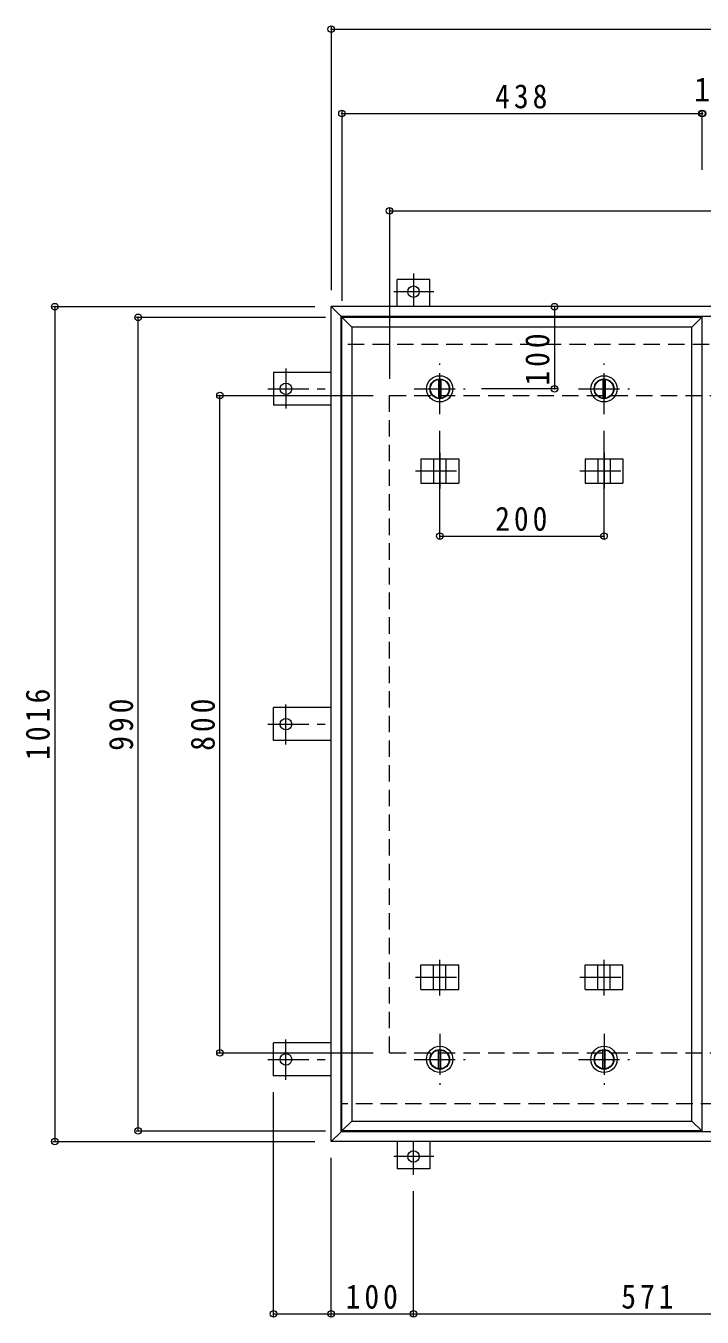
# Model space of a CAD drawing. Units: millimetres on the paper, enlarged 2 times, with parts at other scales. Extents: x -524 to 522, y -392 to 364.
# Drawn here: x -490.8 to -326.2, y -63.5 to 250.8 of the extents above; entities that cross this region are included whole.
import ezdxf
from ezdxf.enums import TextEntityAlignment as Align

# ---------------------------------------------------------------- set-up
doc = ezdxf.new("R2010")
doc.units = ezdxf.units.MM
doc.header["$LTSCALE"] = 2
doc.header["$PDMODE"] = 32
doc.header["$PDSIZE"] = 1.6
doc.linetypes.add('CHAIN1', pattern=[8, 5, -1, 1, -1])
doc.linetypes.add('DASHED2', pattern=[3, 2, -1])
for name, color, linetype, lineweight in [('0-1_躯体', 2, 'DASHED2', 9), ('0-2_仕上', 3, 'Continuous', 9), ('0-3_建具', 4, 'Continuous', 9), ('0-C_084', 2, 'Continuous', 9), ('0-E_090', 3, 'Continuous', 9), ('0-F_092', 7, 'Continuous', 9)]:
    doc.layers.add(name, color=color, linetype=linetype, lineweight=lineweight)
doc.styles.add('ＭＳ ゴシック', font='')
doc.styles.get('ＭＳ ゴシック').set_extended_font_data('MS Gothic')

msp = doc.modelspace()

# ---------------------------------------------------------------- linework, layer by layer
at = {"layer": '0-1_躯体'}
for p, q in [((-150.47, 173.268), (-414.07, 173.268)), ((-402.27, 160.868), (-162.27, 160.868)), ((-402.27, 0.868), (-402.27, 160.868)), ((-402.27, 0.868), (-162.27, 0.868)), ((-238.47, -11.532), (-414.07, -11.532))]:
    msp.add_line(p, q, dxfattribs=at)
at = {"layer": '0-2_仕上'}
for p, q in [((-413.87, 179.868), (-411.47, 177.468)), ((-413.87, 179.868), (-326.27, 179.868)), ((-413.87, -18.132), (-413.87, 179.868)), ((-328.67, 177.468), (-326.27, 179.868)), ((-326.27, 179.868), (-326.27, -18.132)), ((-328.67, 177.468), (-411.47, 177.468)), ((-411.47, 177.468), (-411.47, -15.732)), ((-328.67, -15.732), (-328.67, 177.468)), ((-413.87, -18.132), (-411.47, -15.732)), ((-326.27, -18.132), (-413.87, -18.132)), ((-411.47, -15.732), (-328.67, -15.732)), ((-328.67, -15.732), (-326.27, -18.132))]:
    msp.add_line(p, q, dxfattribs=at)
at = {"layer": '0-3_建具', "color": 2}
for p, q in [((-148.07, 182.468), (-416.47, 182.468)), ((-416.47, 182.468), (-414.07, 180.068)), ((-416.47, -20.732), (-416.47, 182.468)), ((-150.47, 180.068), (-414.07, 180.068)), ((-414.07, -18.332), (-414.07, 180.068)), ((-416.47, -20.732), (-414.07, -18.332)), ((-150.47, -18.332), (-414.07, -18.332)), ((-148.07, -20.732), (-416.47, -20.732))]:
    msp.add_line(p, q, dxfattribs=at)
at = {"layer": '0-3_建具'}
for p, q in [((-394.687, 145.468), (-385.452, 145.468)), ((-394.687, 145.468), (-394.687, 139.468)), ((-391.57, 145.468), (-391.57, 139.468)), ((-388.57, 145.468), (-388.57, 139.468)), ((-385.452, 145.468), (-385.452, 139.468)), ((-354.687, 145.468), (-345.452, 145.468)), ((-354.687, 145.468), (-354.687, 139.468)), ((-351.57, 145.468), (-351.57, 139.468)), ((-348.57, 145.468), (-348.57, 139.468)), ((-345.452, 145.468), (-345.452, 139.468)), ((-394.687, 139.468), (-385.452, 139.468)), ((-354.687, 139.468), (-345.452, 139.468)), ((-394.687, 16.268), (-394.687, 22.268)), ((-394.687, 22.268), (-385.452, 22.268)), ((-391.57, 16.268), (-391.57, 22.268)), ((-388.57, 16.268), (-388.57, 22.268)), ((-385.452, 16.268), (-385.452, 22.268)), ((-354.687, 16.268), (-354.687, 22.268)), ((-354.687, 22.268), (-345.452, 22.268)), ((-351.57, 16.268), (-351.57, 22.268)), ((-348.57, 16.268), (-348.57, 22.268)), ((-345.452, 16.268), (-345.452, 22.268)), ((-394.687, 16.268), (-385.452, 16.268)), ((-354.687, 16.268), (-345.452, 16.268))]:
    msp.add_line(p, q, dxfattribs=at)
at = {"layer": '0-3_建具', "linetype": 'CHAIN1'}
for p, q in [((-390.07, 146.892), (-390.07, 138.244)), ((-350.07, 146.892), (-350.07, 138.244)), ((-395.951, 142.468), (-384.188, 142.468)), ((-355.951, 142.468), (-344.188, 142.468)), ((-390.07, 14.845), (-390.07, 23.493)), ((-350.07, 14.845), (-350.07, 23.493)), ((-395.951, 19.268), (-384.188, 19.268)), ((-355.951, 19.268), (-344.188, 19.268))]:
    msp.add_line(p, q, dxfattribs=at)
at = {"layer": '0-C_084', "linetype": 'CHAIN1'}
for p, q in [((-390.07, 156.268), (-390.07, 168.668)), ((-350.07, 156.268), (-350.07, 168.668)), ((-396.27, 162.468), (-383.87, 162.468)), ((-356.27, 162.468), (-343.87, 162.468)), ((-390.07, 5.468), (-390.07, -6.932)), ((-350.07, 5.468), (-350.07, -6.932)), ((-396.27, -0.732), (-383.87, -0.732)), ((-356.27, -0.732), (-343.87, -0.732))]:
    msp.add_line(p, q, dxfattribs=at)
at = {"layer": '0-C_084'}
for p, q in [((-390.37, 164.749), (-390.37, 160.188)), ((-389.77, 164.749), (-389.77, 160.188)), ((-350.37, 164.749), (-350.37, 160.188)), ((-349.77, 164.749), (-349.77, 160.188)), ((-390.37, -3.012), (-390.37, 1.549)), ((-389.77, -3.012), (-389.77, 1.549)), ((-350.37, -3.012), (-350.37, 1.549)), ((-349.77, -3.012), (-349.77, 1.549))]:
    msp.add_line(p, q, dxfattribs=at)
for centre, radius in [((-390.07, 162.468), 3.2), ((-390.07, 162.468), 2.4), ((-390.07, 162.468), 2.3), ((-350.07, 162.468), 3.2), ((-350.07, 162.468), 2.4), ((-350.07, 162.468), 2.3), ((-390.07, -0.732), 3.2), ((-390.07, -0.732), 2.4), ((-390.07, -0.732), 2.3), ((-350.07, -0.732), 3.2), ((-350.07, -0.732), 2.4), ((-350.07, -0.732), 2.3)]:
    msp.add_circle(centre, radius, dxfattribs=at)
at = {"layer": '0-E_090'}
for p, q in [((-400.47, 182.468), (-400.47, 189.108)), ((-392.47, 189.108), (-400.47, 189.108)), ((-392.47, 182.468), (-392.47, 189.108)), ((-416.47, 166.468), (-430.51, 166.468)), ((-430.51, 166.468), (-430.51, 158.468)), ((-416.47, 158.468), (-430.51, 158.468)), ((-430.51, 76.868), (-430.51, 84.868)), ((-416.47, 84.868), (-430.51, 84.868)), ((-416.47, 76.868), (-430.51, 76.868)), ((-430.51, -4.732), (-430.51, 3.268)), ((-416.47, 3.268), (-430.51, 3.268)), ((-416.47, -4.732), (-430.51, -4.732)), ((-400.47, -20.732), (-400.47, -27.372)), ((-392.47, -20.732), (-392.47, -27.372)), ((-392.47, -27.372), (-400.47, -27.372))]:
    msp.add_line(p, q, dxfattribs=at)
at = {"layer": '0-E_090', "linetype": 'CHAIN1'}
for p, q in [((-396.47, 190.54), (-396.47, 182.508)), ((-391.502, 186.108), (-401.279, 186.108)), ((-427.51, 167.436), (-427.51, 157.659)), ((-431.941, 162.468), (-416.47, 162.468)), ((-427.51, 75.9), (-427.51, 85.678)), ((-431.941, 80.868), (-416.47, 80.868)), ((-427.51, -5.7), (-427.51, 4.078)), ((-431.941, -0.732), (-416.47, -0.732)), ((-396.47, -28.803), (-396.47, -20.772)), ((-391.502, -24.372), (-401.279, -24.372))]:
    msp.add_line(p, q, dxfattribs=at)
at = {"layer": '0-E_090'}
for centre in [(-396.47, 186.108), (-427.51, 162.468), (-427.51, 80.868), (-427.51, -0.732), (-396.47, -24.372)]:
    msp.add_circle(centre, 1.4, dxfattribs=at)
at = {"layer": '0-F_092'}
for p, q in [((-416.47, 250.611), (-416.47, 186.468)), ((-416.47, 250.011), (-148.07, 250.011)), ((-413.87, 230.052), (-413.87, 183.868)), ((-413.87, 229.452), (-326.27, 229.452)), ((-326.27, 230.052), (-326.27, 215.765)), ((-326.27, 229.452), (-326.07, 229.452)), ((-402.27, 206.412), (-402.27, 164.868)), ((-402.27, 205.812), (-162.27, 205.812)), ((-484.35, 182.468), (-420.47, 182.468)), ((-483.75, 182.468), (-483.75, -20.732)), ((-362.106, 182.468), (-362.106, 162.468)), ((-464.061, 179.868), (-417.87, 179.868)), ((-463.461, -18.132), (-463.461, 179.868)), ((-444.171, 160.868), (-406.27, 160.868)), ((-443.571, 0.868), (-443.571, 160.868)), ((-361.506, 162.468), (-379.87, 162.468)), ((-390.07, 126.036), (-390.07, 152.268)), ((-350.07, 126.036), (-350.07, 152.268)), ((-390.07, 126.636), (-350.07, 126.636)), ((-444.171, 0.868), (-406.27, 0.868)), ((-430.51, -63.271), (-430.51, -8.732)), ((-464.061, -18.132), (-417.87, -18.132)), ((-484.35, -20.732), (-420.47, -20.732)), ((-416.47, -63.271), (-416.47, -24.732)), ((-396.47, -63.271), (-396.47, -32.803)), ((-430.51, -62.671), (-416.47, -62.671)), ((-416.47, -62.671), (-396.47, -62.671)), ((-396.47, -62.671), (-282.27, -62.671))]:
    msp.add_line(p, q, dxfattribs=at)
for p in [(-416.47, 250.011), (-413.87, 229.452), (-326.27, 229.452), (-326.07, 229.452), (-402.27, 205.812), (-483.75, 182.468), (-362.106, 182.468), (-463.461, 179.868), (-443.571, 160.868), (-362.106, 162.468), (-390.07, 126.636), (-350.07, 126.636), (-443.571, 0.868), (-463.461, -18.132), (-483.75, -20.732), (-430.51, -62.671), (-416.47, -62.671), (-396.47, -62.671)]:
    msp.add_point(p, dxfattribs=at)

# ---------------------------------------------------------------- texts
at = {"layer": '0-F_092', "color": 2, "style": 'ＭＳ ゴシック'}
msp.add_text('1', height=5.865, dxfattribs=at).set_placement((-328.17, 230.652), align=Align.BOTTOM_LEFT)
at = {"layer": '0-F_092', "color": 2, "char_height": 5.865, "attachment_point": 7, "style": 'ＭＳ ゴシック'}
for s, insert in [('\\T1.27;\\W0.9;438', (-376.57, 230.652)), ('\\T1.27;\\W0.9;200', (-376.57, 127.836)), ('\\T1.27;\\W0.9;100', (-412.97, -61.471)), ('\\T1.27;\\W0.9;571', (-345.87, -61.471))]:
    msp.add_mtext(s, dxfattribs=dict(at, insert=insert))
at = {"layer": '0-F_092', "color": 2, "char_height": 5.865, "attachment_point": 7, "rotation": 90, "style": 'ＭＳ ゴシック'}
for s, insert in [('\\T1.27;\\W0.9;100', (-363.306, 163.244)), ('\\T1.28;\\W0.9;1016', (-484.95, 72.118)), ('\\T1.27;\\W0.9;990', (-464.661, 74.368)), ('\\T1.27;\\W0.9;800', (-444.771, 74.368))]:
    msp.add_mtext(s, dxfattribs=dict(at, insert=insert))

doc.saveas('drawing.dxf')
